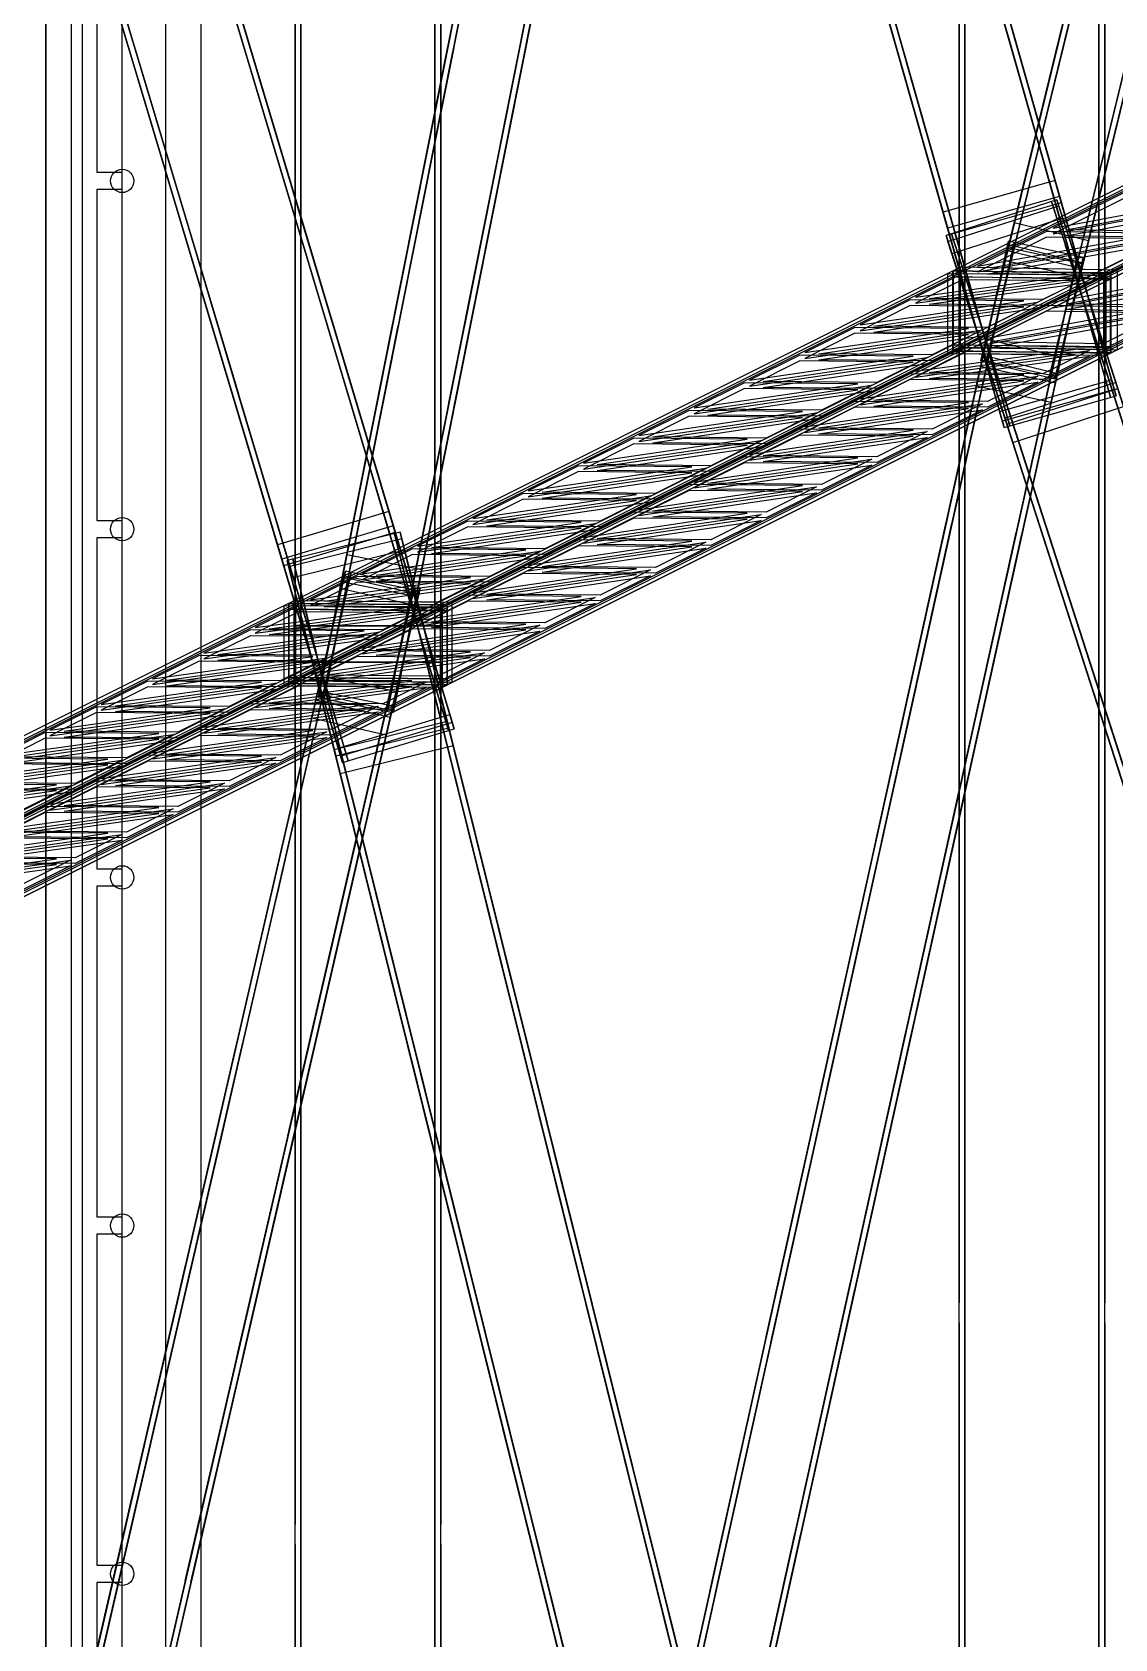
# Model space of a CAD drawing. Header units: millimetres. Extents: x -52000 to 48850, y -48850 to 51750.
# Drawn here: x 13752 to 16728, y 4605 to 9019 of the extents above; entities that cross this region are included whole.
import ezdxf

# ---------------------------------------------------------------- set-up
doc = ezdxf.new("R2010")
doc.units = ezdxf.units.MM
doc.layers.add('D-STR-DECK', color=7, linetype='Continuous', lineweight=25)
doc.layers.add('D-STR-STRC', color=7, linetype='Continuous', lineweight=25)

msp = doc.modelspace()

# ---------------------------------------------------------------- linework, layer by layer
at = {"layer": 'D-STR-DECK'}
for points in [[(-11480, -14000), (11480, -14000), (14000, -11480), (14000, 11480), (11480, 14000), (-11480, 14000), (-14000, 11480), (-14000, -11480)], [(14120, -11617.8), (14120, 11617.8), (14216, 11617.8), (14216, -11617.8)], [(14000, -11480), (14000, 11480), (13790, 11307.8), (13790, -11307.8)], [(14000, -11480), (14000, 11480), (13860, 11480), (13860, -11480)], [(14000, -11480), (14000, 11480), (13890, 11480), (13890, -11480)], [(14000, -11480), (14000, 11480), (13890, 11480), (13890, -11480)], [(9300, -11307.8), (13790, -11307.8), (13790, 11307.8), (9300, 11307.8)], [(14000, 8633.9), (14000, 9542.8), (13930, 9542.8), (13930, 8633.9)], [(14000, 7677.2), (14000, 8586.1), (13930, 8586.1), (13930, 7677.2)], [(14000, 6720.6), (14000, 7629.4), (13930, 7629.4), (13930, 6720.6)], [(14000, 5763.9), (14000, 6672.8), (13930, 6672.8), (13930, 5763.9)], [(14000, 4807.2), (14000, 5716.1), (13930, 5716.1), (13930, 4807.2)], [(14000, 3850.6), (14000, 4759.4), (13930, 4759.4), (13930, 3850.6)]]:
    msp.add_lwpolyline(points, close=True, dxfattribs=at)
for centre in [(14000, 8610), (14000, 7653.3), (14000, 6696.7), (14000, 5740), (14000, 4783.3)]:
    msp.add_circle(centre, 32, dxfattribs=at)
at = {"layer": 'D-STR-STRC'}
for points in [[(19100, 19347.1), (19022.3, 19028.9), (16359.2, 8115.8), (16436.8, 8434)], [(19115.5, 19343.4), (19037.8, 19025.1), (16374.7, 8112), (16452.4, 8430.2)], [(19288.4, 19301.2), (19210.8, 18982.9), (16547.6, 8069.8), (16625.3, 8388)], [(19304, 19297.4), (19226.3, 18979.1), (16563.2, 8066), (16640.8, 8384.2)], [(16430.3, 16687.8), (16363.7, 16353.3), (14539.1, 7190.9), (14605.7, 7525.4)], [(16446, 16684.6), (16379.4, 16350.1), (14554.8, 7187.8), (14621.4, 7522.3)], [(16620.6, 16649.9), (16554, 16315.4), (14729.3, 7153), (14795.9, 7487.5)], [(16636.3, 16646.7), (16569.7, 16312.2), (14745, 7149.9), (14811.6, 7484.4)], [(16316, -16500), (16316, -16500), (16316, 16500), (16316, 16500)], [(16684, -16500), (16684, -16500), (16684, 16500), (16684, 16500)], [(16716.3, 8015.5), (16560.8, 8563.1), (14736.1, 14988.5), (14891.6, 14440.9)], [(16731.7, 8019.9), (16576.2, 8567.5), (14751.5, 14992.9), (14907, 14445.3)], [(16423.8, 7932.5), (16268.3, 8480.1), (14443.7, 14905.4), (14599.2, 14357.8)], [(16439.2, 7936.9), (16283.7, 8484.5), (14459.1, 14909.8), (14614.6, 14362.2)], [(14491.3, -14675.3), (14491.3, -14675.3), (14491.3, 14675.3), (14491.3, 14675.3)], [(14859.3, -14675.3), (14859.3, -14675.3), (14859.3, 14675.3), (14859.3, 14675.3)], [(14896.9, 7099.8), (14729.7, 7658.2), (13038.2, 13304.4), (13205.5, 12746.1)], [(14912.3, 7104.4), (14745, 7662.8), (13053.6, 13309), (13220.8, 12750.7)], [(14605.7, 7012.6), (14438.4, 7570.9), (12747, 13217.2), (12914.3, 12658.8)], [(14621, 7017.2), (14453.8, 7575.5), (12762.3, 13221.8), (12929.6, 12663.4)], [(16300, 8277.5), (16300, 8277.5), (16300, 10972.5), (16300, 10972.5)], [(16316, 8277.5), (16316, 8277.5), (16316, 10972.5), (16316, 10972.5)], [(16684, 8277.5), (16684, 8277.5), (16684, 10972.5), (16684, 10972.5)], [(16700, 8277.5), (16700, 8277.5), (16700, 10972.5), (16700, 10972.5)], [(14016.4, 8979.7), (13881.8, 9429), (13752.7, 9860)], [(14031.8, 8984.3), (13897.2, 9433.6), (13768.1, 9864.6)], [(14022.9, 8958.2), (13893.8, 9389.2), (13759.2, 9838.5)], [(14038.2, 8962.8), (13909.1, 9393.8), (13774.5, 9843.1)], [(14475.3, 7387.7), (14475.3, 7387.7), (14475.3, 9756.1), (14475.3, 9756.1)], [(14491.3, 7387.7), (14491.3, 7387.7), (14491.3, 9756.1), (14491.3, 9756.1)], [(14859.3, 7387.7), (14859.3, 7387.7), (14859.3, 9756.1), (14859.3, 9756.1)], [(14875.3, 7387.7), (14875.3, 7387.7), (14875.3, 9756.1), (14875.3, 9756.1)], [(15045.2, 9732.6), (14998.4, 9497.6), (14857.8, 8791.3)], [(15047.2, 9742.7), (14906.6, 9036.4), (14859.8, 8801.4)], [(15060.9, 9729.5), (15014.1, 9494.5), (14873.5, 8788.2)], [(15062.9, 9739.5), (14922.3, 9033.2), (14875.5, 8798.3)], [(15235.5, 9694.7), (15188.7, 9459.7), (15048, 8753.4)], [(15237.5, 9704.8), (15096.8, 8998.5), (15050.1, 8763.5)], [(15251.2, 9691.6), (15204.4, 9456.6), (15063.7, 8750.3)], [(15253.2, 9701.6), (15112.5, 8995.4), (15065.7, 8760.4)], [(19379.3, 9687.2), (18947, 9694.9), (16283.8, 8363.4), (16716.2, 8355.6)], [(19379.3, 9671.3), (18947, 9679), (16283.8, 8347.5), (16716.2, 8339.7)], [(16540.1, 8635.8), (16415, 9076.4), (16275.4, 9567.9)], [(16545.5, 8617.1), (16405.9, 9108.6), (16280.7, 9549.2)], [(16555.5, 8640.2), (16430.4, 9080.8), (16290.8, 9572.3)], [(16560.8, 8621.4), (16421.3, 9112.9), (16296.1, 9553.6)], [(19379.3, 9484.1), (18947, 9491.9), (16283.8, 8160.3), (16716.2, 8152.5)], [(14448.6, 8596.4), (14314, 9045.7), (14184.9, 9476.7)], [(14455, 8575), (14325.9, 9005.9), (14191.3, 9455.2)], [(14463.9, 8601), (14329.3, 9050.3), (14200.2, 9481.3)], [(14470.4, 8579.5), (14341.3, 9010.5), (14206.7, 9459.8)], [(16247.7, 8552.8), (16122.6, 8993.4), (15983, 9484.9)], [(16253, 8534), (16113.4, 9025.5), (15988.3, 9466.2)], [(16263.1, 8557.1), (16138, 8997.8), (15998.4, 9489.3)], [(16268.4, 8538.4), (16128.8, 9029.9), (16003.7, 9470.5)], [(19379.3, 9468.2), (18947, 9475.9), (16283.8, 8144.4), (16716.2, 8136.6)], [(14157.4, 8509.2), (14022.8, 8958.5), (13893.7, 9389.5)], [(14163.8, 8487.7), (14034.7, 8918.7), (13900.1, 9368)], [(14172.7, 8513.8), (14038.1, 8963.1), (13909, 9394)], [(14179.1, 8492.3), (14050, 8923.3), (13915.4, 9372.6)], [(16639, 9262.3), (16584.4, 9038.8), (16388.1, 8234.2)], [(16640.6, 9269.1), (16444.3, 8464.5), (16389.7, 8241)], [(16654.5, 9258.5), (16600, 9035), (16403.6, 8230.4)], [(16656.1, 9265.3), (16459.8, 8460.7), (16405.3, 8237.2)], [(16827.4, 9216.3), (16772.9, 8992.8), (16576.5, 8188.2)], [(16829.1, 9223.1), (16632.7, 8418.5), (16578.2, 8195)], [(16843, 9212.5), (16788.4, 8989), (16592.1, 8184.5)], [(16844.6, 9219.3), (16648.3, 8414.7), (16593.7, 8191.2)], [(14589.5, 8125.9), (14454.9, 8575.2), (14325.8, 9006.2)], [(14604.9, 8130.5), (14470.3, 8579.8), (14341.2, 9010.8)], [(16683.1, 8132.2), (16558, 8572.9), (16427.5, 9032.5)], [(16688.5, 8113.5), (16557.9, 8573.1), (16432.8, 9013.8)], [(16698.5, 8136.6), (16573.4, 8577.2), (16442.9, 9036.9)], [(16703.8, 8117.9), (16573.3, 8577.5), (16448.2, 9018.1)], [(14596, 8104.4), (14466.9, 8535.4), (14332.3, 8984.7)], [(14611.3, 8109), (14482.2, 8540), (14347.6, 8989.3)], [(14893.2, 8969), (14846.4, 8734.1), (14705.7, 8027.8)], [(14895.2, 8979.1), (14754.5, 8272.8), (14707.7, 8037.9)], [(14908.9, 8965.9), (14862.1, 8731), (14721.4, 8024.7)], [(14910.9, 8976), (14770.2, 8269.7), (14723.4, 8034.8)], [(14298.3, 8038.7), (14163.7, 8488), (14034.6, 8918.9)], [(14313.7, 8043.2), (14179.1, 8492.6), (14050, 8923.5)], [(15083.4, 8931.2), (15036.6, 8696.2), (14896, 7989.9)], [(15085.4, 8941.2), (14944.8, 8234.9), (14898, 8000)], [(15099.1, 8928), (15052.3, 8693.1), (14911.7, 7986.8)], [(15101.1, 8938.1), (14960.5, 8231.8), (14913.7, 7996.9)], [(16390.7, 8049.2), (16265.6, 8489.8), (16135, 8949.4)], [(16396, 8030.5), (16265.5, 8490.1), (16140.4, 8930.7)], [(16406.1, 8053.6), (16281, 8494.2), (16150.4, 8953.8)], [(16411.4, 8034.8), (16280.9, 8494.4), (16155.8, 8935.1)], [(14304.8, 8017.2), (14175.7, 8448.2), (14041.1, 8897.5)], [(14320.1, 8021.8), (14191, 8452.7), (14056.4, 8902.1)], [(16411.4, 7976.5), (16719.2, 8063.9), (16563.7, 8611.5), (16255.8, 8524.1)], [(16273.2, 8463), (16581, 8550.4), (16576.2, 8567.5), (16268.3, 8480.1)], [(16423.8, 7932.5), (16731.7, 8019.9), (16576.2, 8567.5), (16268.3, 8480.1)], [(17071.4, 8576.5), (16761.9, 8582), (16558.6, 8480.4)], [(17071.4, 8560.6), (16761.9, 8566.1), (16558.6, 8464.5)], [(17107.2, 8571.5), (16903.9, 8469.9), (16594.4, 8475.4)], [(14730.5, 7655.4), (14595.9, 8104.7), (14466.8, 8535.6)], [(14745.8, 7660), (14611.2, 8109.3), (14482.1, 8540.2)], [(16269.4, 8443.6), (16573.9, 8541.9), (16568.7, 8558.1), (16264.2, 8459.8)], [(16431.3, 7941.9), (16735.8, 8040.2), (16568.7, 8558.1), (16264.2, 8459.8)], [(19383.7, -214.7), (19216.6, 303.1), (16553.5, 8553.1), (16720.6, 8035.3)], [(19399, -209.8), (19231.8, 308.1), (16568.7, 8558.1), (16735.8, 8040.2)], [(17107.2, 8555.6), (16903.9, 8453.9), (16594.4, 8459.5)], [(14736.9, 7633.9), (14607.8, 8064.9), (14473.2, 8514.2)], [(14752.3, 7638.5), (14623.2, 8069.5), (14488.6, 8518.8)], [(16447.5, 7891.8), (16752, 7990.1), (16584.9, 8508), (16280.3, 8409.7)], [(16655.7, 8445), (16451.7, 8494.8), (16374, 8176.6), (16578, 8126.8)], [(14439.3, 7568.1), (14304.7, 8017.4), (14175.6, 8448.4)], [(14454.6, 7572.7), (14320, 8022), (14190.9, 8453)], [(14461, 7551.3), (14331.9, 7982.2), (14197.3, 8431.5)], [(16435.5, 8444.6), (16359.5, 8100.8), (14534.8, -149.2), (14610.9, 194.6)], [(16451.1, 8441.1), (16375.1, 8097.3), (14550.4, -152.7), (14626.5, 191.1)], [(19094.4, -308.1), (18927.3, 209.8), (16264.2, 8459.8), (16431.3, 7941.9)], [(19109.7, -303.1), (18942.5, 214.7), (16279.4, 8464.7), (16446.5, 7946.9)], [(16849.5, 8465.5), (16540, 8471.1), (16350.1, 8376.2)], [(16849.5, 8449.6), (16540, 8455.2), (16350.1, 8360.2)], [(16640.8, 8384.2), (16436.8, 8434), (16359.2, 8115.8), (16563.2, 8066)], [(16640.5, 8399.2), (16435.5, 8444.6), (16359.5, 8100.8), (16564.5, 8055.4)], [(16885.3, 8460.6), (16695.5, 8365.6), (16386, 8371.2)], [(16885.3, 8444.6), (16695.5, 8349.7), (16386, 8355.3)], [(16640.5, 8399.2), (16435.5, 8444.6), (16431.9, 8428.2), (16636.9, 8382.9)], [(16640.8, 8384.2), (16436.8, 8434), (16433.1, 8418.9), (16637.1, 8369.1)], [(16915.9, 7430.4), (16781.4, 7847.1), (16587.4, 8448.1)], [(16920.4, 7416.5), (16726.3, 8017.6), (16591.8, 8434.3)], [(16931.1, 7435.3), (16796.6, 7852), (16602.6, 8453)], [(16935.6, 7421.4), (16741.6, 8022.5), (16607.1, 8439.2)], [(14445.7, 7546.7), (14316.6, 7977.6), (14182, 8427)], [(16624.9, 8402.7), (16548.9, 8058.9), (14724.2, -191.1), (14800.3, 152.7)], [(16640.5, 8399.2), (16564.5, 8055.4), (14739.8, -194.6), (14815.9, 149.2)], [(16628.8, 8346), (16423.7, 8391.4), (16347.7, 8047.5), (16552.7, 8002.2)], [(16717.9, 8357.6), (16282.1, 8361.9), (14457.5, 7449.5), (14893.2, 7445.3)], [(16717.9, 8341.6), (16282.1, 8345.9), (14457.5, 7433.6), (14893.2, 7429.3)], [(16619.8, 8351.5), (16307.9, 8354.5), (16179.7, 8290.5)], [(16658.2, 8347.9), (16530, 8283.9), (16218.1, 8286.9)], [(16704, 8131.2), (16704, 8350.7), (16268.3, 8354.9), (16268.3, 8135.5)], [(16301.9, 8142.2), (16301.9, 8361.7), (16282.1, 8361.9), (16282.1, 8142.4)], [(16717.9, 8138.1), (16717.9, 8357.6), (16282.1, 8361.9), (16282.1, 8142.4)], [(16303.5, 8144), (16303.5, 8363), (16283.8, 8363.4), (16283.8, 8144.4)], [(16716.2, 8136.6), (16716.2, 8355.6), (16283.8, 8363.4), (16283.8, 8144.4)], [(16626.6, 7337), (16492.1, 7753.7), (16298.1, 8354.7)], [(16734.8, 8145.9), (16734.8, 8364.9), (16302.4, 8372.7), (16302.4, 8153.7)], [(16641.8, 7341.9), (16507.3, 7758.6), (16313.3, 8359.7)], [(16646.3, 7328), (16452.3, 7929.1), (16317.8, 8345.8)], [(17071.4, 8373.4), (16761.9, 8379), (16558.6, 8277.3)], [(17071.4, 8357.5), (16761.9, 8363), (16558.6, 8261.4)], [(17107.2, 8368.4), (16903.9, 8266.8), (16594.4, 8272.3)], [(17107.2, 8352.5), (16903.9, 8250.8), (16594.4, 8256.4)], [(16716.2, 8136.6), (16716.2, 8355.6), (16696.5, 8356), (16696.5, 8137)], [(16717.9, 8138.1), (16717.9, 8357.6), (16698.1, 8357.8), (16698.1, 8138.3)], [(16619.8, 8335.5), (16307.9, 8338.6), (16179.7, 8274.5)], [(16658.2, 8332), (16530, 8267.9), (16218.1, 8271)], [(16408.3, 8321.8), (16354.9, 8080.3), (16223.2, 7484.6)], [(16411.2, 8334.7), (16279.4, 7739), (16226, 7497.5)], [(16424, 8318.3), (16370.6, 8076.8), (16238.8, 7481.1)], [(16426.8, 8331.2), (16295.1, 7735.5), (16241.6, 7494)], [(16631.1, 7323.1), (16437, 7924.2), (16302.5, 8340.9)], [(16477.8, 8280.5), (16165.9, 8283.5), (16027.7, 8214.4)], [(16477.8, 8264.5), (16165.9, 8267.6), (16027.7, 8198.5)], [(16516.2, 8276.9), (16378, 8207.8), (16066, 8210.9)], [(16516.2, 8261), (16378, 8191.9), (16066, 8194.9)], [(16849.5, 8262.4), (16540, 8268), (16350.1, 8173.1)], [(16885.3, 8257.5), (16695.5, 8162.6), (16386, 8168.1)], [(16597.8, 8279.9), (16544.4, 8038.4), (16412.6, 7442.7)], [(16600.6, 8292.8), (16468.9, 7697.1), (16415.4, 7455.6)], [(16613.4, 8276.4), (16560, 8034.9), (16428.2, 7439.2)], [(16616.2, 8289.3), (16484.5, 7693.6), (16431.1, 7452.1)], [(14743.1, 8215.6), (14610.7, 7550.8), (14563.9, 7315.9)], [(14758.8, 8212.5), (14626.4, 7547.7), (14579.6, 7312.7)], [(16300, 5527.5), (16300, 5527.5), (16300, 8222.5), (16300, 8222.5)], [(16316, 5527.5), (16316, 5527.5), (16316, 8222.5), (16316, 8222.5)], [(16849.5, 8246.5), (16540, 8252.1), (16350.1, 8157.2)], [(16885.3, 8241.5), (16695.5, 8146.6), (16386, 8152.2)], [(16684, 5527.5), (16684, 5527.5), (16684, 8222.5), (16684, 8222.5)], [(16700, 5527.5), (16700, 5527.5), (16700, 8222.5), (16700, 8222.5)], [(14741.1, 8205.5), (14694.3, 7970.6), (14561.9, 7305.8)], [(14756.8, 8202.4), (14710, 7967.5), (14577.6, 7302.7)], [(14931.4, 8167.6), (14884.6, 7932.7), (14752.2, 7267.9)], [(14933.4, 8177.7), (14801, 7512.9), (14754.2, 7278)], [(14949.1, 8174.6), (14816.7, 7509.8), (14769.9, 7274.8)], [(16325.8, 8204.5), (16013.8, 8207.5), (15875.6, 8138.4)], [(16325.8, 8188.5), (16013.8, 8191.6), (15875.6, 8122.5)], [(16364.1, 8200.9), (16225.9, 8131.8), (15914, 8134.9)], [(16364.1, 8184.9), (16225.9, 8115.8), (15914, 8118.9)], [(16717.9, 8154.1), (16282.1, 8158.4), (14457.5, 7246), (14893.2, 7241.8)], [(16717.9, 8138.1), (16282.1, 8142.4), (14457.5, 7230.1), (14893.2, 7225.8)], [(14947.1, 8164.5), (14900.3, 7929.6), (14767.9, 7264.8)], [(16173.7, 8128.4), (15861.8, 8131.5), (15723.6, 8062.4)], [(16212, 8124.9), (16073.9, 8055.8), (15761.9, 8058.8)], [(16619.8, 8148), (16307.9, 8151), (16179.7, 8087)], [(16619.8, 8132), (16307.9, 8135.1), (16179.7, 8071)], [(16658.2, 8144.4), (16530, 8080.4), (16218.1, 8083.4)], [(16658.2, 8128.5), (16530, 8064.4), (16218.1, 8067.5)], [(16566.9, 8081.1), (16362.9, 8130.9), (16359.2, 8115.8), (16563.2, 8066)], [(16173.7, 8112.5), (15861.8, 8115.5), (15723.6, 8046.4)], [(16212, 8108.9), (16073.9, 8039.8), (15761.9, 8042.9)], [(16477.8, 8077), (16165.9, 8080), (16027.7, 8011)], [(16568.1, 8071.8), (16363.1, 8117.1), (16359.5, 8100.8), (16564.5, 8055.4)], [(14862.9, 7213.5), (14728.3, 7662.8), (14607.8, 8065.1)], [(14869.3, 7192.1), (14748.8, 7594.4), (14614.2, 8043.7)], [(14878.2, 7218.1), (14743.6, 7667.4), (14623.1, 8069.7)], [(14884.6, 7196.7), (14764.1, 7598.9), (14629.5, 8048.3)], [(16021.7, 8052.4), (15709.7, 8055.5), (15571.5, 7986.4)], [(16021.7, 8036.4), (15709.7, 8039.5), (15571.5, 7970.4)], [(16060, 8048.8), (15921.8, 7979.8), (15609.8, 7982.8)], [(16477.8, 8061), (16165.9, 8064.1), (16027.7, 7995)], [(16516.2, 8073.4), (16378, 8004.3), (16066, 8007.4)], [(16516.2, 8057.5), (16378, 7988.4), (16066, 7991.4)], [(16423.8, 7932.5), (16731.7, 8019.9), (16726.8, 8037), (16419, 7949.6)], [(16431.3, 7941.9), (16735.8, 8040.2), (16730.6, 8056.4), (16426.1, 7958.1)], [(16060, 8032.9), (15921.8, 7963.8), (15609.8, 7966.9)], [(16325.8, 8001), (16013.8, 8004), (15875.6, 7934.9)], [(16364.1, 7997.4), (16225.9, 7928.3), (15914, 7931.4)], [(14571.6, 7126.3), (14437, 7575.6), (14316.5, 7977.9)], [(14578.1, 7104.8), (14457.6, 7507.1), (14323, 7956.4)], [(14587, 7130.9), (14452.4, 7580.2), (14331.9, 7982.5)], [(14593.4, 7109.4), (14472.9, 7511.7), (14338.3, 7961)], [(15869.6, 7976.4), (15557.7, 7979.4), (15419.5, 7910.3)], [(15869.6, 7960.4), (15557.7, 7963.5), (15419.5, 7894.4)], [(15907.9, 7972.8), (15769.7, 7903.7), (15457.8, 7906.8)], [(15907.9, 7956.9), (15769.7, 7887.8), (15457.8, 7890.8)], [(16325.8, 7985), (16013.8, 7988.1), (15875.6, 7919)], [(16364.1, 7981.4), (16225.9, 7912.3), (15914, 7915.4)], [(15717.6, 7900.4), (15405.6, 7903.4), (15267.4, 7834.3)], [(16173.7, 7924.9), (15861.8, 7928), (15723.6, 7858.9)], [(16173.7, 7909), (15861.8, 7912), (15723.6, 7842.9)], [(16212, 7921.4), (16073.9, 7852.3), (15761.9, 7855.3)], [(16212, 7905.4), (16073.9, 7836.3), (15761.9, 7839.4)], [(15717.6, 7884.4), (15405.6, 7887.4), (15267.4, 7818.4)], [(15755.9, 7896.8), (15617.7, 7827.7), (15305.7, 7830.8)], [(15755.9, 7880.8), (15617.7, 7811.7), (15305.7, 7814.8)], [(15565.5, 7824.3), (15253.5, 7827.4), (15115.4, 7758.3)], [(15603.8, 7820.8), (15465.6, 7751.7), (15153.7, 7754.7)], [(16021.7, 7848.9), (15709.7, 7852), (15571.5, 7782.9)], [(16021.7, 7832.9), (15709.7, 7836), (15571.5, 7766.9)], [(16060, 7845.3), (15921.8, 7776.3), (15609.8, 7779.3)], [(16060, 7829.4), (15921.8, 7760.3), (15609.8, 7763.4)], [(15565.5, 7808.4), (15253.5, 7811.4), (15115.4, 7742.3)], [(15603.8, 7804.8), (15465.6, 7735.7), (15153.7, 7738.8)], [(15869.6, 7772.9), (15557.7, 7775.9), (15419.5, 7706.8)], [(15907.9, 7769.3), (15769.7, 7700.2), (15457.8, 7703.3)], [(15413.4, 7748.3), (15101.5, 7751.4), (14963.3, 7682.3)], [(15413.4, 7732.3), (15101.5, 7735.4), (14963.3, 7666.3)], [(15451.8, 7744.7), (15313.6, 7675.6), (15001.6, 7678.7)], [(15451.8, 7728.8), (15313.6, 7659.7), (15001.6, 7662.7)], [(15869.6, 7756.9), (15557.7, 7760), (15419.5, 7690.9)], [(15907.9, 7753.4), (15769.7, 7684.3), (15457.8, 7687.3)], [(14593.9, 7052.1), (14900.4, 7144), (14733.1, 7702.3), (14426.6, 7610.5)], [(15717.6, 7696.9), (15405.6, 7699.9), (15267.4, 7630.8)], [(15717.6, 7680.9), (15405.6, 7683.9), (15267.4, 7614.9)], [(15755.9, 7693.3), (15617.7, 7624.2), (15305.7, 7627.3)], [(16267.7, 7685.8), (16127.4, 7051.5), (16074, 6810)], [(16283.3, 7682.3), (16143, 7048), (16089.6, 6806.5)], [(16848.5, 6649.5), (16714, 7066.2), (16508.3, 7703.6)], [(16853, 6635.6), (16647.2, 7273), (16512.7, 7689.7)], [(16863.7, 6654.4), (16729.2, 7071.1), (16523.5, 7708.5)], [(16868.2, 6640.5), (16662.5, 7277.9), (16528, 7694.6)], [(14443.7, 7553.5), (14750.2, 7645.3), (14745, 7662.8), (14438.4, 7570.9)], [(14605.7, 7012.6), (14912.3, 7104.4), (14745, 7662.8), (14438.4, 7570.9)], [(14457.5, 7550.7), (14768, 7627.9), (14763.9, 7644.7), (14453.3, 7567.5)], [(14586.8, 7030.6), (14897.4, 7107.8), (14763.9, 7644.7), (14453.3, 7567.5)], [(16706.5, -233.7), (16573, 303.2), (14748.3, 7640.9), (14881.8, 7104)], [(16722, -229.8), (16588.5, 307.1), (14763.9, 7644.7), (14897.4, 7107.8)], [(15261.4, 7672.3), (14949.4, 7675.3), (14811.2, 7606.2)], [(15261.4, 7656.3), (14949.4, 7659.4), (14811.2, 7590.3)], [(15299.7, 7668.7), (15161.5, 7599.6), (14849.6, 7602.7)], [(15299.7, 7652.8), (15161.5, 7583.7), (14849.6, 7586.7)], [(15755.9, 7677.3), (15617.7, 7608.2), (15305.7, 7611.3)], [(16264.8, 7672.9), (16211.4, 7431.4), (16071.1, 6797.1)], [(16280.4, 7669.4), (16227, 7427.9), (16086.7, 6793.6)], [(16457.1, 7643.9), (16316.8, 7009.6), (16263.4, 6768.1)], [(16472.7, 7640.4), (16332.4, 7006.1), (16279, 6764.6)], [(14599, 6981.8), (14909.5, 7059.1), (14776, 7595.9), (14465.5, 7518.7)], [(15109.3, 7596.2), (14797.4, 7599.3), (14659.2, 7530.2)], [(15147.7, 7592.7), (15009.5, 7523.6), (14697.5, 7526.6)], [(15565.5, 7620.8), (15253.5, 7623.9), (15115.4, 7554.8)], [(15565.5, 7604.9), (15253.5, 7607.9), (15115.4, 7538.8)], [(15603.8, 7617.3), (15465.6, 7548.2), (15153.7, 7551.2)], [(15603.8, 7601.3), (15465.6, 7532.2), (15153.7, 7535.3)], [(16454.2, 7631), (16400.8, 7389.5), (16260.5, 6755.2)], [(16469.9, 7627.5), (16416.5, 7386), (16276.2, 6751.7)], [(16411.5, -307.1), (16278, 229.8), (14453.3, 7567.5), (14586.8, 7030.6)], [(16427, -303.2), (16293.5, 233.7), (14468.9, 7571.4), (14602.4, 7034.5)], [(14823, 7541.6), (14617.1, 7582.7), (14550.5, 7248.2), (14756.4, 7207.2)], [(15109.3, 7580.3), (14797.4, 7583.3), (14659.2, 7514.2)], [(15147.7, 7576.7), (15009.5, 7507.6), (14697.5, 7510.7)], [(14613.8, 7538.3), (14532.2, 7184.2), (12840.8, -153.5), (12922.4, 200.7)], [(14629.4, 7534.7), (14547.8, 7180.6), (12856.4, -157.1), (12938, 197.1)], [(14957.3, 7520.2), (14645.3, 7523.3), (14517.2, 7459.2)], [(14957.3, 7504.3), (14645.3, 7507.3), (14517.2, 7443.2)], [(14818.5, 7491.2), (14613.8, 7538.3), (14532.2, 7184.2), (14736.8, 7137)], [(14811.6, 7484.4), (14605.7, 7525.4), (14539.1, 7190.9), (14745, 7149.9)], [(14995.6, 7516.7), (14867.5, 7452.6), (14555.5, 7455.6)], [(14811.6, 7484.4), (14605.7, 7525.4), (14602.5, 7509.5), (14808.5, 7468.5)], [(14818.5, 7491.2), (14613.8, 7538.3), (14610, 7521.5), (14814.6, 7474.3)], [(15012.8, 6577.2), (14905.4, 7009.3), (14774.3, 7536.6)], [(15016.8, 6561.4), (14885.6, 7088.7), (14778.2, 7520.8)], [(15028.4, 6581.1), (14920.9, 7013.1), (14789.8, 7540.4)], [(15032.3, 6565.3), (14901.2, 7092.6), (14793.7, 7524.6)], [(15413.4, 7544.8), (15101.5, 7547.9), (14963.3, 7478.8)], [(15413.4, 7528.8), (15101.5, 7531.9), (14963.3, 7462.8)], [(15451.8, 7541.2), (15313.6, 7472.1), (15001.6, 7475.2)], [(15451.8, 7525.3), (15313.6, 7456.2), (15001.6, 7459.2)], [(14802.9, 7494.8), (14721.3, 7140.6), (13029.8, -197.1), (13111.5, 157.1)], [(14818.5, 7491.2), (14736.8, 7137), (13045.4, -200.7), (13127.1, 153.5)], [(14717.8, 6503.9), (14610.4, 6935.9), (14479.3, 7463.2)], [(14733.3, 6507.7), (14625.9, 6939.8), (14494.8, 7467.1)], [(14807.2, 7442.3), (14602.6, 7489.5), (14521, 7135.3), (14725.6, 7088.2)], [(14995.6, 7500.7), (14867.5, 7436.6), (14555.5, 7439.7)], [(15261.4, 7468.8), (14949.4, 7471.8), (14811.2, 7402.7)], [(15299.7, 7465.2), (15161.5, 7396.1), (14849.6, 7399.2)], [(14893.5, 7445.6), (14457.2, 7449.3), (12765.8, 6603.6), (13202.1, 6599.9)], [(14893.5, 7429.6), (14457.2, 7433.3), (12765.8, 6587.6), (13202.1, 6583.9)], [(14796.3, 7439.9), (14484, 7442.5), (14365.2, 7383.1)], [(14796.3, 7423.9), (14484, 7426.5), (14365.2, 7367.2)], [(14835.2, 7436.6), (14716.4, 7377.2), (14404.1, 7379.9)], [(14835.2, 7420.6), (14716.4, 7361.3), (14404.1, 7363.9)], [(14586.1, 7417.8), (14528.7, 7169.1), (14407.2, 6641.9)], [(14589.7, 7433.8), (14468.2, 6906.6), (14410.9, 6657.8)], [(14605.3, 7430.2), (14483.8, 6903), (14426.5, 6654.2)], [(14880.6, 7219.6), (14880.6, 7439.2), (14444.3, 7442.8), (14444.3, 7223.3)], [(14477, 7229.6), (14477, 7449.1), (14457.2, 7449.3), (14457.2, 7229.7)], [(14893.5, 7226.1), (14893.5, 7445.6), (14457.2, 7449.3), (14457.2, 7229.7)], [(14477.3, 7229.9), (14477.3, 7449.3), (14457.5, 7449.5), (14457.5, 7230.1)], [(14893.2, 7225.8), (14893.2, 7445.3), (14457.5, 7449.5), (14457.5, 7230.1)], [(14907.1, 7232.7), (14907.1, 7452.2), (14471.3, 7456.5), (14471.3, 7237)], [(14721.7, 6488.1), (14590.6, 7015.4), (14483.2, 7447.4)], [(14737.3, 6491.9), (14606.1, 7019.2), (14498.7, 7451.3)], [(15261.4, 7452.8), (14949.4, 7455.9), (14811.2, 7386.8)], [(15299.7, 7449.3), (15161.5, 7380.2), (14849.6, 7383.2)], [(14893.2, 7225.8), (14893.2, 7445.3), (14873.4, 7445.5), (14873.4, 7226)], [(14893.5, 7226.1), (14893.5, 7445.6), (14873.7, 7445.8), (14873.7, 7226.2)], [(14664.7, 7374.1), (14352.4, 7376.7), (14224.3, 7312.7)], [(14601.7, 7414.2), (14544.3, 7165.5), (14422.8, 6638.3)], [(14475.3, 7387.7), (14875.3, 7387.7), (14875.3, 7387.7), (14475.3, 7387.7)], [(14775.1, 7374.2), (14717.8, 7125.5), (14596.2, 6598.3)], [(14778.8, 7390.2), (14657.3, 6863), (14599.9, 6614.2)], [(14794.4, 7386.6), (14672.9, 6859.4), (14615.5, 6610.6)], [(15109.3, 7392.7), (14797.4, 7395.8), (14659.2, 7326.7)], [(15109.3, 7376.8), (14797.4, 7379.8), (14659.2, 7310.7)], [(15147.7, 7389.2), (15009.5, 7320.1), (14697.5, 7323.1)], [(15147.7, 7373.2), (15009.5, 7304.1), (14697.5, 7307.2)], [(14664.7, 7358.1), (14352.4, 7360.7), (14224.3, 7296.7)], [(14703.6, 7370.8), (14575.5, 7306.8), (14263.1, 7309.4)], [(14703.6, 7354.8), (14575.5, 7290.8), (14263.1, 7293.4)], [(14790.7, 7370.6), (14733.4, 7121.9), (14611.8, 6594.7)], [(14523.8, 7303.6), (14211.4, 7306.2), (14083.3, 7242.2)], [(14523.8, 7287.6), (14211.4, 7290.3), (14083.3, 7226.2)], [(14562.6, 7300.3), (14434.5, 7236.3), (14122.2, 7238.9)], [(14562.6, 7284.4), (14434.5, 7220.3), (14122.2, 7222.9)], [(14475.3, 4919.3), (14475.3, 4919.3), (14475.3, 7287.7), (14475.3, 7287.7)], [(14475.3, 7287.7), (14875.3, 7287.7), (14875.3, 7287.7), (14475.3, 7287.7)], [(14491.3, 4919.3), (14491.3, 4919.3), (14491.3, 7287.7), (14491.3, 7287.7)], [(14957.3, 7316.7), (14645.3, 7319.8), (14517.2, 7255.7)], [(14957.3, 7300.8), (14645.3, 7303.8), (14517.2, 7239.7)], [(14995.6, 7313.2), (14867.5, 7249.1), (14555.5, 7252.1)], [(14995.6, 7297.2), (14867.5, 7233.1), (14555.5, 7236.2)], [(14859.3, 4919.3), (14859.3, 4919.3), (14859.3, 7287.7), (14859.3, 7287.7)], [(14875.3, 4919.3), (14875.3, 4919.3), (14875.3, 7287.7), (14875.3, 7287.7)], [(14893.5, 7242), (14457.2, 7245.7), (12765.8, 6400), (13202.1, 6396.3)], [(14893.5, 7226.1), (14457.2, 7229.7), (12765.8, 6384), (13202.1, 6380.4)], [(14382.8, 7233.1), (14070.5, 7235.7), (13942.4, 7171.7)], [(14382.8, 7217.1), (14070.5, 7219.8), (13942.4, 7155.7)], [(14421.7, 7229.8), (14293.6, 7165.8), (13981.2, 7168.4)], [(14421.7, 7213.9), (14293.6, 7149.8), (13981.2, 7152.5)], [(14796.3, 7236.3), (14484, 7238.9), (14365.2, 7179.6)], [(14796.3, 7220.3), (14484, 7223), (14365.2, 7163.6)], [(14835.2, 7233), (14716.4, 7173.7), (14404.1, 7176.3)], [(14835.2, 7217.1), (14716.4, 7157.7), (14404.1, 7160.3)], [(14740.7, 7153.9), (14536.1, 7201.1), (14532.2, 7184.2), (14736.8, 7137)], [(14748.2, 7165.8), (14542.2, 7206.9), (14539.1, 7190.9), (14745, 7149.9)], [(14241.9, 7162.6), (13929.5, 7165.3), (13801.4, 7101.2)], [(14280.7, 7159.4), (14152.6, 7095.3), (13840.3, 7098)], [(14664.7, 7170.5), (14352.4, 7173.1), (14224.3, 7109.1)], [(14664.7, 7154.5), (14352.4, 7157.2), (14224.3, 7093.1)], [(14703.6, 7167.2), (14575.5, 7103.2), (14263.1, 7105.8)], [(14703.6, 7151.3), (14575.5, 7087.2), (14263.1, 7089.9)], [(14241.9, 7146.7), (13929.5, 7149.3), (13801.4, 7085.3)], [(14280.7, 7143.4), (14152.6, 7079.4), (13840.3, 7082)], [(14586.8, 7030.6), (14897.4, 7107.8), (14893.2, 7124.6), (14582.7, 7047.4)], [(14605.7, 7012.6), (14912.3, 7104.4), (14907, 7121.9), (14600.5, 7030)], [(14100.9, 7092.2), (13788.5, 7094.8), (13660.5, 7030.8)], [(14100.9, 7076.2), (13788.5, 7078.8), (13660.5, 7014.8)], [(14139.8, 7088.9), (14011.7, 7024.9), (13699.3, 7027.5)], [(14139.8, 7072.9), (14011.7, 7008.9), (13699.3, 7011.5)], [(14523.8, 7100), (14211.4, 7102.7), (14083.3, 7038.6)], [(14523.8, 7084.1), (14211.4, 7086.7), (14083.3, 7022.7)], [(14562.6, 7096.7), (14434.5, 7032.7), (14122.2, 7035.3)], [(14562.6, 7080.8), (14434.5, 7016.7), (14122.2, 7019.4)], [(13960, 7021.7), (13647.6, 7024.3), (13519.5, 6960.3)], [(13998.8, 7018.4), (13870.7, 6954.4), (13558.3, 6957)], [(14382.8, 7029.5), (14070.5, 7032.2), (13942.4, 6968.1)], [(14421.7, 7026.3), (14293.6, 6962.2), (13981.2, 6964.9)], [(13960, 7005.7), (13647.6, 7008.4), (13519.5, 6944.3)], [(13998.8, 7002.4), (13870.7, 6938.4), (13558.3, 6941)], [(14382.8, 7013.6), (14070.5, 7016.2), (13942.4, 6952.2)], [(14421.7, 7010.3), (14293.6, 6946.3), (13981.2, 6948.9)], [(16112.8, 6985.4), (16059.4, 6743.9), (15919.1, 6109.6)], [(16115.6, 6998.3), (15975.3, 6364), (15921.9, 6122.5)], [(16128.4, 6981.9), (16075, 6740.4), (15934.7, 6106.1)], [(16131.2, 6994.8), (15991, 6360.5), (15937.5, 6119)], [(13819, 6951.2), (13506.6, 6953.8), (13378.6, 6889.8)], [(13819, 6935.2), (13506.6, 6937.9), (13378.6, 6873.8)], [(13857.9, 6947.9), (13729.8, 6883.9), (13417.4, 6886.5)], [(13857.9, 6932), (13729.8, 6867.9), (13417.4, 6870.6)], [(14241.9, 6959.1), (13929.5, 6961.7), (13801.4, 6897.7)], [(14241.9, 6943.1), (13929.5, 6945.7), (13801.4, 6881.7)], [(14280.7, 6955.8), (14152.6, 6891.8), (13840.3, 6894.4)], [(14280.7, 6939.8), (14152.6, 6875.8), (13840.3, 6878.4)], [(15164.9, 5965.8), (15057.5, 6397.8), (14917.5, 6960.5)], [(15168.8, 5950), (15028.9, 6512.6), (14921.5, 6944.7)], [(15180.4, 5969.6), (15073, 6401.6), (14933.1, 6964.3)], [(15184.3, 5953.8), (15044.4, 6516.5), (14937, 6948.5)], [(16302.2, 6943.5), (16248.8, 6702), (16108.5, 6067.7)], [(16305, 6956.4), (16164.8, 6322.1), (16111.3, 6080.6)], [(16317.8, 6940), (16264.4, 6698.5), (16124.1, 6064.2)], [(16320.7, 6952.9), (16180.4, 6318.6), (16127, 6077.1)], [(14100.9, 6888.6), (13788.5, 6891.2), (13660.5, 6827.2)], [(14869.9, 5892.4), (14762.4, 6324.4), (14622.5, 6887.1)], [(14885.4, 5896.3), (14778, 6328.3), (14638, 6891)], [(14100.9, 6872.6), (13788.5, 6875.3), (13660.5, 6811.2)], [(14139.8, 6885.3), (14011.7, 6821.3), (13699.3, 6823.9)], [(14139.8, 6869.4), (14011.7, 6805.3), (13699.3, 6807.9)], [(14457, 6857.7), (14327.3, 6295.1), (14269.9, 6046.3)], [(14472.6, 6854.1), (14342.9, 6291.5), (14285.5, 6042.8)], [(14873.8, 5876.6), (14733.9, 6439.3), (14626.4, 6871.3)], [(14889.3, 5880.5), (14749.4, 6443.1), (14642, 6875.2)], [(13960, 6818.1), (13647.6, 6820.8), (13519.5, 6756.7)], [(13960, 6802.2), (13647.6, 6804.8), (13519.5, 6740.7)], [(13998.8, 6814.8), (13870.7, 6750.8), (13558.3, 6753.4)], [(13998.8, 6798.9), (13870.7, 6734.8), (13558.3, 6737.5)], [(14453.3, 6841.8), (14395.9, 6593), (14266.2, 6030.4)], [(14468.9, 6838.2), (14411.5, 6589.4), (14281.8, 6026.8)], [(14642.3, 6798.2), (14585, 6549.4), (14455.3, 5986.8)], [(14646, 6814.1), (14516.3, 6251.5), (14459, 6002.8)], [(14661.6, 6810.6), (14531.9, 6247.9), (14474.6, 5999.2)], [(14657.9, 6794.6), (14600.6, 6545.8), (14470.9, 5983.2)], [(13819, 6747.6), (13506.6, 6750.3), (13378.6, 6686.2)], [(13819, 6731.7), (13506.6, 6734.3), (13378.6, 6670.3)], [(13857.9, 6744.4), (13729.8, 6680.3), (13417.4, 6683)], [(13857.9, 6728.4), (13729.8, 6664.4), (13417.4, 6667)], [(15316.9, 5354.3), (15209.5, 5786.3), (15069.6, 6349)], [(15320.9, 5338.5), (15180.9, 5901.2), (15073.5, 6333.2)], [(15332.5, 5358.1), (15225, 5790.2), (15085.1, 6352.9)], [(15336.4, 5342.4), (15196.5, 5905), (15089, 6337.1)], [(15021.9, 5280.9), (14914.5, 5712.9), (14774.6, 6275.6)], [(15037.5, 5284.8), (14930, 5716.8), (14790.1, 6279.5)], [(15960.7, 6297.9), (15907.3, 6056.4), (15767, 5422.1)], [(15963.6, 6310.8), (15823.3, 5676.5), (15769.9, 5435)], [(15976.3, 6294.4), (15922.9, 6052.9), (15782.6, 5418.6)], [(15979.2, 6307.3), (15838.9, 5673), (15785.5, 5431.5)], [(16153, 6268.9), (16012.7, 5634.6), (15959.3, 5393.1)], [(14312.3, 6230.3), (14255, 5981.5), (14125.3, 5418.9)], [(14316, 6246.2), (14186.3, 5683.6), (14129, 5434.9)], [(14327.9, 6226.7), (14270.6, 5977.9), (14140.9, 5415.3)], [(14331.6, 6242.7), (14201.9, 5680), (14144.6, 5431.3)], [(15025.9, 5265.1), (14885.9, 5827.8), (14778.5, 6259.8)], [(15041.4, 5269), (14901.5, 5831.7), (14794, 6263.7)], [(16150.1, 6256), (16096.7, 6014.5), (15956.4, 5380.2)], [(16165.8, 6252.5), (16112.3, 6011), (15972.1, 5376.7)], [(16168.6, 6265.4), (16028.3, 5631.1), (15974.9, 5389.6)], [(14501.4, 6186.7), (14444, 5938), (14314.3, 5375.3)], [(14505.1, 6202.7), (14375.4, 5640), (14318, 5391.3)], [(14517, 6183.1), (14459.6, 5934.4), (14329.9, 5371.7)], [(14520.6, 6199.1), (14390.9, 5636.4), (14333.6, 5387.7)], [(15484.5, 4746.7), (15377.1, 5178.7), (15237.2, 5741.4)], [(15469, 4742.8), (15361.6, 5174.8), (15221.6, 5737.5)], [(15472.9, 4727), (15333, 5289.7), (15225.6, 5721.7)], [(15488.4, 4730.9), (15348.5, 5293.6), (15241.1, 5725.6)], [(15174, 4669.5), (15066.5, 5101.5), (14926.6, 5664.2)], [(15189.5, 4673.3), (15082.1, 5105.3), (14942.2, 5668)], [(15193.4, 4657.5), (15053.5, 5220.2), (14946.1, 5652.2)], [(14171.4, 5618.8), (14114, 5370.1), (13984.3, 4807.4)], [(14175.1, 5634.8), (14045.4, 5072.1), (13988, 4823.4)], [(14187, 5615.2), (14129.6, 5366.5), (13999.9, 4803.8)], [(14190.6, 5631.2), (14061, 5068.6), (14003.6, 4819.8)], [(15177.9, 4653.7), (15038, 5216.3), (14930.6, 5648.4)], [(15808.7, 5610.4), (15755.2, 5368.9), (15615, 4734.6)], [(15811.5, 5623.3), (15671.2, 4989), (15617.8, 4747.5)], [(15824.3, 5606.9), (15770.9, 5365.4), (15630.6, 4731.1)], [(15827.1, 5619.8), (15686.8, 4985.5), (15633.4, 4744)], [(14360.4, 5575.2), (14303.1, 5326.5), (14173.4, 4763.9)], [(14364.1, 5591.2), (14234.4, 5028.6), (14177.1, 4779.8)], [(14376, 5571.6), (14318.7, 5322.9), (14189, 4760.3)], [(14379.7, 5587.6), (14250, 5025), (14192.7, 4776.2)], [(15998.1, 5568.5), (15944.7, 5327), (15804.4, 4692.7)], [(16000.9, 5581.4), (15860.6, 4947.1), (15807.2, 4705.6)], [(16013.7, 5565), (15960.3, 5323.5), (15820, 4689.2)], [(16016.6, 5577.9), (15876.3, 4943.6), (15822.9, 4702.1)], [(16300, 2777.5), (16300, 2777.5), (16300, 5472.5), (16300, 5472.5)], [(16316, 2777.5), (16316, 2777.5), (16316, 5472.5), (16316, 5472.5)], [(16684, 2777.5), (16684, 2777.5), (16684, 5472.5), (16684, 5472.5)], [(16700, 2777.5), (16700, 2777.5), (16700, 5472.5), (16700, 5472.5)], [(15621, 4131.3), (15513.6, 4563.4), (15373.7, 5126)], [(15636.6, 4135.2), (15529.1, 4567.2), (15389.2, 5129.9)], [(15625, 4115.5), (15485.1, 4678.2), (15377.6, 5110.3)], [(15640.5, 4119.4), (15500.6, 4682.1), (15393.2, 5114.1)], [(15326, 4058), (15218.6, 4490), (15078.7, 5052.7)], [(15330, 4042.2), (15190, 4604.9), (15082.6, 5036.9)], [(15341.6, 4061.8), (15234.1, 4493.9), (15094.2, 5056.5)], [(15345.5, 4046), (15205.6, 4608.7), (15098.1, 5040.8)], [(14030.4, 5007.3), (13973.1, 4758.6), (13843.4, 4196)], [(14034.1, 5023.3), (13904.4, 4460.7), (13847.1, 4211.9)], [(14046, 5003.7), (13988.7, 4755), (13859, 4192.4)], [(14049.7, 5019.7), (13920, 4457.1), (13862.7, 4208.3)], [(14219.5, 4963.8), (14162.1, 4715), (14032.4, 4152.4)], [(14223.1, 4979.7), (14093.5, 4417.1), (14036.1, 4168.3)], [(14235.1, 4960.2), (14177.7, 4711.4), (14048, 4148.8)], [(14238.7, 4976.1), (14109, 4413.5), (14051.7, 4164.8)], [(15656.6, 4922.9), (15603.2, 4681.4), (15462.9, 4047.1)], [(15659.5, 4935.8), (15519.2, 4301.5), (15465.8, 4060)], [(15672.2, 4919.4), (15618.8, 4677.9), (15478.5, 4043.6)], [(15675.1, 4932.3), (15534.8, 4298), (15481.4, 4056.5)], [(14475.3, 2473.4), (14475.3, 2473.4), (14475.3, 4864.3), (14475.3, 4864.3)], [(14491.3, 2473.4), (14491.3, 2473.4), (14491.3, 4864.3), (14491.3, 4864.3)], [(14859.3, 2473.4), (14859.3, 2473.4), (14859.3, 4864.3), (14859.3, 4864.3)], [(14875.3, 2473.4), (14875.3, 2473.4), (14875.3, 4864.3), (14875.3, 4864.3)], [(15846, 4881), (15792.6, 4639.5), (15652.3, 4005.2)], [(15848.9, 4893.9), (15708.6, 4259.6), (15655.2, 4018.1)], [(15861.6, 4877.5), (15808.2, 4636), (15667.9, 4001.7)], [(15864.5, 4890.4), (15724.2, 4256.1), (15670.8, 4014.6)]]:
    msp.add_lwpolyline(points, close=True, dxfattribs=at)
for points in [[(19100, 19347.1), (16436.8, 8434)], [(19096.3, 19332), (16433.1, 8418.9)], [(19304, 19297.4), (16640.8, 8384.2)], [(19300.3, 19282.2), (16637.1, 8369.1)], [(19022.3, 19028.9), (16359.2, 8115.8)], [(19026, 19044.1), (16362.9, 8130.9)], [(19230, 18994.3), (16566.9, 8081.1)], [(19226.3, 18979.1), (16563.2, 8066)], [(16430.3, 16687.8), (14605.7, 7525.4)], [(16427.2, 16671.8), (14602.5, 7509.5)], [(16636.3, 16646.7), (14811.6, 7484.4)], [(16633.1, 16630.8), (14808.5, 7468.5)], [(16300, -16500), (16300, 16500)], [(16700, -16500), (16700, 16500)], [(16363.7, 16353.3), (14539.1, 7190.9)], [(16366.9, 16369.2), (14542.2, 7206.9)], [(16569.7, 16312.2), (14745, 7149.9)], [(16572.8, 16328.2), (14748.2, 7165.8)], [(16576.2, 8567.5), (14751.5, 14992.9)], [(16581, 8550.4), (14756.4, 14975.7)], [(16268.3, 8480.1), (14443.7, 14905.4)], [(16273.2, 8463), (14448.5, 14888.3)], [(14475.3, -14675.3), (14475.3, 14675.3)], [(14875.3, -14675.3), (14875.3, 14675.3)], [(16726.8, 8037), (14902.2, 14462.4)], [(16731.7, 8019.9), (14907, 14445.3)], [(16419, 7949.6), (14594.3, 14375)], [(16423.8, 7932.5), (14599.2, 14357.8)], [(14745, 7662.8), (13053.6, 13309)], [(14750.2, 7645.3), (13058.8, 13291.6)], [(14438.4, 7570.9), (12747, 13217.2)], [(14443.7, 7553.5), (12752.2, 13199.7)], [(14907, 7121.9), (13215.6, 12768.1)], [(14912.3, 7104.4), (13220.8, 12750.7)], [(14600.5, 7030), (12909.1, 12676.3)], [(14605.7, 7012.6), (12914.3, 12658.8)], [(18947, 9694.9), (16283.8, 8363.4)], [(18966.6, 9694.6), (16303.5, 8363)], [(19359.6, 9687.5), (16696.5, 8356)], [(19379.3, 9687.2), (16716.2, 8355.6)], [(18947, 9475.9), (16283.8, 8144.4)], [(18966.6, 9475.6), (16303.5, 8144)], [(19359.6, 9468.5), (16696.5, 8137)], [(19379.3, 9468.2), (16716.2, 8136.6)], [(16576.2, 8567.5), (16563.7, 8611.5)], [(16268.3, 8480.1), (16255.8, 8524.1)], [(19231.8, 308.1), (16568.7, 8558.1)], [(16584.9, 8508), (16568.7, 8558.1)], [(19237, 291.9), (16573.9, 8541.9)], [(16451.7, 8494.8), (16436.8, 8434)], [(16435.5, 8444.6), (14610.9, 194.6)], [(18927.3, 209.8), (16264.2, 8459.8)], [(16280.3, 8409.7), (16264.2, 8459.8)], [(18932.5, 193.6), (16269.4, 8443.6)], [(16435.5, 8444.6), (16423.7, 8391.4)], [(16655.7, 8445), (16640.8, 8384.2)], [(16431.9, 8428.2), (14607.2, 178.2)], [(16640.5, 8399.2), (14815.9, 149.2)], [(16640.5, 8399.2), (16628.8, 8346)], [(16282.1, 8361.9), (14457.5, 7449.5)], [(16301.9, 8361.7), (14477.3, 7449.3)], [(16636.9, 8382.9), (14812.3, 132.9)], [(16698.1, 8357.8), (14873.4, 7445.5)], [(16717.9, 8357.6), (14893.2, 7445.3)], [(16282.1, 8361.9), (16268.3, 8354.9)], [(16302.4, 8372.7), (16283.8, 8363.4)], [(16717.9, 8357.6), (16704, 8350.7)], [(16734.8, 8364.9), (16716.2, 8355.6)], [(16374, 8176.6), (16359.2, 8115.8)], [(16282.1, 8142.4), (14457.5, 7230.1)], [(16301.9, 8142.2), (14477.3, 7229.9)], [(16698.1, 8138.3), (14873.4, 7226)], [(16717.9, 8138.1), (14893.2, 7225.8)], [(16282.1, 8142.4), (16268.3, 8135.5)], [(16302.4, 8153.7), (16283.8, 8144.4)], [(16578, 8126.8), (16563.2, 8066)], [(16717.9, 8138.1), (16704, 8131.2)], [(16734.8, 8145.9), (16716.2, 8136.6)], [(16359.5, 8100.8), (14534.8, -149.2)], [(16363.1, 8117.1), (14538.4, -132.9)], [(16359.5, 8100.8), (16347.7, 8047.5)], [(16564.5, 8055.4), (14739.8, -194.6)], [(16568.1, 8071.8), (14743.5, -178.2)], [(16564.5, 8055.4), (16552.7, 8002.2)], [(16731.7, 8019.9), (16719.2, 8063.9)], [(16423.8, 7932.5), (16411.4, 7976.5)], [(19089.2, -291.9), (16426.1, 7958.1)], [(19094.4, -308.1), (16431.3, 7941.9)], [(16447.5, 7891.8), (16431.3, 7941.9)], [(14745, 7662.8), (14733.1, 7702.3)], [(16588.5, 307.1), (14763.9, 7644.7)], [(14776, 7595.9), (14763.9, 7644.7)], [(14438.4, 7570.9), (14426.6, 7610.5)], [(16592.7, 290.3), (14768, 7627.9)], [(16278, 229.8), (14453.3, 7567.5)], [(14465.5, 7518.7), (14453.3, 7567.5)], [(16282.1, 213.1), (14457.5, 7550.7)], [(14617.1, 7582.7), (14605.7, 7525.4)], [(14610, 7521.5), (12918.5, 183.8)], [(14613.8, 7538.3), (12922.4, 200.7)], [(14613.8, 7538.3), (14602.6, 7489.5)], [(14823, 7541.6), (14811.6, 7484.4)], [(14814.6, 7474.3), (13123.2, 136.6)], [(14818.5, 7491.2), (13127.1, 153.5)], [(14818.5, 7491.2), (14807.2, 7442.3)], [(14457.2, 7449.3), (12765.8, 6603.6)], [(14477, 7449.1), (12785.6, 6603.4)], [(14873.7, 7445.8), (13182.3, 6600.1)], [(14893.5, 7445.6), (13202.1, 6599.9)], [(14457.2, 7449.3), (14444.3, 7442.8)], [(14471.3, 7456.5), (14457.5, 7449.5)], [(14893.5, 7445.6), (14880.6, 7439.2)], [(14907.1, 7452.2), (14893.2, 7445.3)], [(14475.3, 7287.7), (14475.3, 7387.7)], [(14875.3, 7287.7), (14875.3, 7387.7)], [(14550.5, 7248.2), (14539.1, 7190.9)], [(14457.2, 7229.7), (12765.8, 6384)], [(14477, 7229.6), (12785.6, 6383.9)], [(14536.1, 7201.1), (12844.7, -136.6)], [(14873.7, 7226.2), (13182.3, 6380.5)], [(14893.5, 7226.1), (13202.1, 6380.4)], [(14457.2, 7229.7), (14444.3, 7223.3)], [(14471.3, 7237), (14457.5, 7230.1)], [(14756.4, 7207.2), (14745, 7149.9)], [(14893.5, 7226.1), (14880.6, 7219.6)], [(14907.1, 7232.7), (14893.2, 7225.8)], [(14532.2, 7184.2), (12840.8, -153.5)], [(14740.7, 7153.9), (13049.3, -183.8)], [(14532.2, 7184.2), (14521, 7135.3)], [(14736.8, 7137), (13045.4, -200.7)], [(14736.8, 7137), (14725.6, 7088.2)], [(16717.9, -213.1), (14893.2, 7124.6)], [(16722, -229.8), (14897.4, 7107.8)], [(14909.5, 7059.1), (14897.4, 7107.8)], [(14912.3, 7104.4), (14900.4, 7144)], [(16407.3, -290.3), (14582.7, 7047.4)], [(16411.5, -307.1), (14586.8, 7030.6)], [(14599, 6981.8), (14586.8, 7030.6)], [(14605.7, 7012.6), (14593.9, 7052.1)]]:
    msp.add_lwpolyline(points, dxfattribs=at)

doc.saveas('drawing.dxf')
